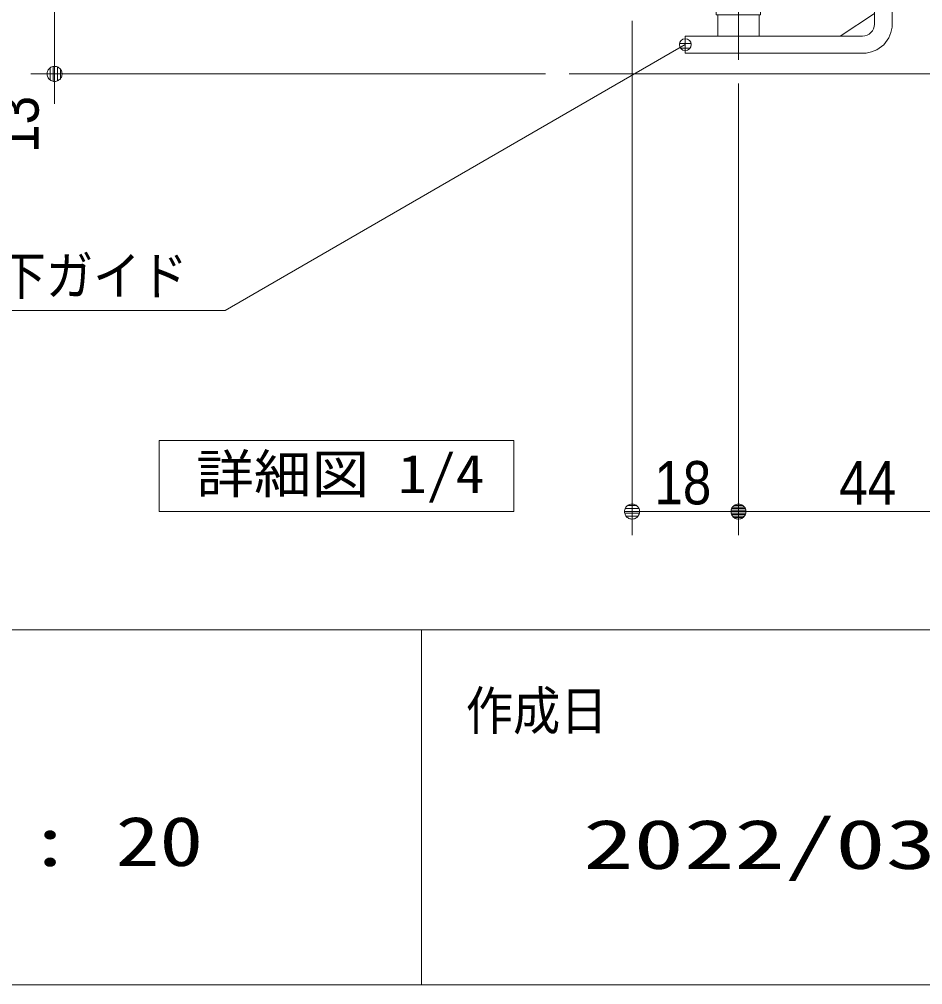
# Model space of a CAD drawing. Units: millimetres, scale not verified, with parts at other scales. Extents: x -6062 to 6062, y -3045 to 3045.
# Drawn here: x 372 to 1137, y -2770 to -1954 of the extents above; entities that cross this region are included whole.
import ezdxf
from ezdxf.enums import TextEntityAlignment as Align

# ---------------------------------------------------------------- set-up
doc = ezdxf.new("R2010")
doc.units = ezdxf.units.MM
doc.header["$LTSCALE"] = 20
for name, color, linetype, lineweight in [('0-0_2寸法-1', 7, 'Continuous', 9), ('0-1_0', 7, 'Continuous', 9), ('0-2_2寸法-3', 7, 'Continuous', 9), ('0-3_3一般', 7, 'Continuous', 9), ('0-4_1図面枠', 7, 'Continuous', 9), ('0-5_2寸法-2', 7, 'Continuous', 9)]:
    doc.layers.add(name, color=color, linetype=linetype, lineweight=lineweight)
doc.styles.add('ＭＳ ゴシック', font='')
doc.styles.add('ＭＳ Ｐゴシック', font='')
doc.styles.get('ＭＳ ゴシック').set_extended_font_data('MS Gothic')
doc.styles.get('ＭＳ Ｐゴシック').set_extended_font_data('MS PGothic')

# ---------------------------------------------------------------- blocks, each defined once
blk = doc.blocks.new('グループ')
at = {"layer": '0-3_3一般'}
blk.add_line((52499.9, -40000), (71363.7, -40000), dxfattribs=at)
blk = doc.blocks.new('グループ-86')
at = {"layer": '0-3_3一般'}
for p, q in [((57663.7, -32150), (57963.7, -32150)), ((57663.7, -32810), (57663.7, -32150)), ((57963.7, -32150), (57963.7, -32810)), ((57663.7, -32675), (57963.7, -32675)), ((57663.7, -34775), (57663.7, -32800)), ((57963.7, -32800), (57963.7, -33600)), ((57663.7, -33425), (57663.7, -32975)), ((57963.7, -32975), (57963.7, -33425)), ((57488.6, -33200), (58198.6, -33200)), ((57963.7, -33600), (57963.7, -39160)), ((57663.7, -33725), (57963.7, -33725)), ((57963.7, -34340), (57963.7, -34515)), ((57663.7, -34475), (57963.7, -34475)), ((57663.7, -35210), (57663.7, -34775)), ((57488.6, -35000), (58198.6, -35000)), ((57663.7, -39160), (57663.7, -35210)), ((57663.7, -35650), (57663.7, -35460)), ((57663.7, -35525), (57963.7, -35525)), ((57488.6, -35900), (58198.6, -35900)), ((57963.7, -36140), (57963.7, -36315)), ((57663.7, -36275), (57963.7, -36275)), ((57663.7, -37010), (57663.7, -36575)), ((57488.6, -36800), (58198.6, -36800)), ((57663.7, -37450), (57663.7, -37260)), ((57663.7, -37325), (57963.7, -37325)), ((55363.7, -39760), (55363.7, -37652.3)), ((54988.7, -37800), (54988.7, -39000)), ((55038.7, -37750), (55688.7, -37750)), ((55738.7, -39000), (55738.7, -37800)), ((55738.7, -39000), (54988.7, -39000)), ((55013.7, -39000), (55713.7, -39000)), ((55713.7, -39360), (55713.7, -39000)), ((57083.7, -39360), (57663.7, -38980)), ((54463.7, -39360), (57463.7, -39360)), ((54463.7, -39650), (54463.7, -39360)), ((57473.7, -39650), (54463.7, -39650))]:
    blk.add_line(p, q, dxfattribs=at)
blk.add_lwpolyline([(55713.7, -39360), (55013.7, -39360), (55013.7, -39000)], dxfattribs=at)
for centre, radius, start, end in [((55038.7, -37800), 50, 135, 180), ((55038.7, -37800), 50, 90, 135), ((55688.7, -37800), 50, 45, 90), ((55688.7, -37800), 50, 0, 45), ((57463.7, -39160), 200, 315, 0), ((57473.7, -39160), 490, 315, 0), ((57463.7, -39160), 200, 270, 315), ((57473.7, -39160), 490, 270, 315)]:
    blk.add_arc(centre, radius, start, end, dxfattribs=at)
blk = doc.blocks.new('グループ-92')
at = {"layer": '0-3_3一般'}
blk.add_blockref('グループ-86', (0, 0), dxfattribs=at)
blk = doc.blocks.new('グループ-93')
at = {"layer": '0-3_3一般'}
for name in ['グループ-92', 'グループ']:
    blk.add_blockref(name, (0, 0), dxfattribs=at)
blk = doc.blocks.new('_Dot')
at = {"layer": '0-1_0'}
for p, q in [((-10, 0), (-20, 0)), ((9.78, 2), (-9.78, 2)), ((7.99, 6), (-7.99, 6)), ((9.16, -3.98), (-9.16, -3.98)), ((6, -7.98), (-6, -7.98))]:
    blk.add_line(p, q, dxfattribs=at)
for points in [[(10, 0), (9.92, 1.25), (9.69, 2.49), (9.3, 3.68), (8.76, 4.82), (8.09, 5.88), (7.29, 6.85), (6.37, 7.71), (5.36, 8.44), (4.26, 9.05), (3.09, 9.51), (1.87, 9.82), (0.63, 9.98), (-0.63, 9.98), (-1.87, 9.82), (-3.09, 9.51), (-4.26, 9.05), (-5.36, 8.44), (-6.37, 7.71), (-7.29, 6.85), (-8.09, 5.88), (-8.76, 4.82), (-9.3, 3.68), (-9.69, 2.49), (-9.92, 1.25), (-10, 0), (0, 0)], [(-10, 0), (-9.92, -1.25), (-9.69, -2.49), (-9.3, -3.68), (-8.76, -4.82), (-8.09, -5.88), (-7.29, -6.85), (-6.37, -7.71), (-5.36, -8.44), (-4.26, -9.05), (-3.09, -9.51), (-1.87, -9.82), (-0.63, -9.98), (0.63, -9.98), (1.87, -9.82), (3.09, -9.51), (4.26, -9.05), (5.36, -8.44), (6.37, -7.71), (7.29, -6.85), (8.09, -5.88), (8.76, -4.82), (9.3, -3.68), (9.69, -2.49), (9.92, -1.25), (10, 0), (0, 0)]]:
    blk.add_lwpolyline(points, close=True, dxfattribs=at)
blk = doc.blocks.new('グループ-137')
at = {"layer": '0-2_2寸法-3'}
blk.add_lwpolyline([(45563.7, -46200), (51563.7, -46200), (51563.7, -47400), (45563.7, -47400)], close=True, dxfattribs=at)
at = {"layer": '0-2_2寸法-3', "style": 'ＭＳ ゴシック', "width": 1.1}
blk.add_text('詳細図 1/4', height=650.9, dxfattribs=at).set_placement((46187, -47284.4), align=Align.BOTTOM_LEFT)
blk = doc.blocks.new('グループ-142')
at = {"layer": '0-4_1図面枠'}
for p, q in [((-80000, -49400), (80000, -49400)), ((50000, -49400), (50000, -55400))]:
    blk.add_line(p, q, dxfattribs=at)
blk.add_lwpolyline([(-80000, 55400), (80000, 55400), (80000, -55400), (-80000, -55400)], close=True, dxfattribs=at)
blk = doc.blocks.new('図面枠')
at = {"layer": '0-4_1図面枠'}
blk.add_blockref('グループ-142', (0, 0), dxfattribs=at)
at = {"layer": '0-4_1図面枠', "style": 'ＭＳ ゴシック'}
for s, height, width, p in [('作成日', 650.9, 0.9, (50749.9, -51287.2)), ('1 : 20', 836.9, 1.3, (41866.9, -53644.8))]:
    blk.add_text(s, height=height, dxfattribs=dict(at, width=width)).set_placement(p, align=Align.BOTTOM_LEFT)

msp = doc.modelspace()

# ---------------------------------------------------------------- linework, layer by layer
at = {"layer": '0-0_2寸法-1'}
for p, q in [((890.68, -1955), (890.68, -2390)), ((980.68, -2008), (980.68, -2390)), ((980.68, -2008), (980.68, -2390)), ((903.4, -2370), (967.97, -2370)), ((1187.97, -2370), (993.4, -2370))]:
    msp.add_line(p, q, dxfattribs=at)
at = {"layer": '0-2_2寸法-3'}
for p, q in [((940.58, -1974.26), (930.79, -1974.26)), ((935.86, -1970.26), (935.51, -1970.26)), ((935.86, -1970.26), (935.51, -1970.26)), ((939.68, -1978.26), (931.69, -1978.26))]:
    msp.add_line(p, q, dxfattribs=at)
msp.add_lwpolyline([(935.68, -1975.25), (546.41, -2200), (277.08, -2200)], dxfattribs=at)
msp.add_circle((935.68, -1975.25), 5.01, dxfattribs=at)
msp.add_circle((935.68, -1975.25), 5.01, dxfattribs=at)
at = {"layer": '0-5_2寸法-2'}
for p, q in [((402.18, -1935), (402.18, -2000)), ((817.5, -2000), (382.18, -2000)), ((402.18, -2012.71), (402.18, -2025.42))]:
    msp.add_line(p, q, dxfattribs=at)

# ---------------------------------------------------------------- block references
at = {"layer": '0-0_2寸法-1', "xscale": 0.6356201, "yscale": 0.6356201, "rotation": 180}
for p in [(890.68, -2370), (980.68, -2370)]:
    msp.add_blockref('_Dot', p, dxfattribs=at)
at = {"layer": '0-0_2寸法-1', "xscale": 0.6356201, "yscale": 0.6356201}
msp.add_blockref('_Dot', (980.68, -2370), dxfattribs=at)
at = {"layer": '0-2_2寸法-3', "xscale": 0.05, "yscale": 0.05}
msp.add_blockref('グループ-137', (-1787.5, 0), dxfattribs=at)
at = {"layer": '0-3_3一般', "xscale": 0.05, "yscale": 0.05}
msp.add_blockref('グループ-93', (-1787.5, 0), dxfattribs=at)
at = {"layer": '0-4_1図面枠', "xscale": 0.05, "yscale": 0.05}
msp.add_blockref('図面枠', (-1787.5, 0), dxfattribs=at)
at = {"layer": '0-5_2寸法-2', "xscale": 0.6356201, "yscale": 0.6356201, "rotation": 90}
msp.add_blockref('_Dot', (402.18, -2000), dxfattribs=at)

# ---------------------------------------------------------------- texts
at = {"layer": '0-0_2寸法-1', "style": 'ＭＳ Ｐゴシック', "width": 0.9}
for s, p in [('18', (909.65, -2374.96)), ('44', (1065.99, -2375.06))]:
    msp.add_text(s, height=36.66, dxfattribs=at).set_placement(p, align=Align.BOTTOM_LEFT)
at = {"layer": '0-2_2寸法-3', "style": 'ＭＳ ゴシック', "width": 0.9}
msp.add_text('連動下ガイド', height=32.55, dxfattribs=at).set_placement((274.98, -2196.66), align=Align.BOTTOM_LEFT)
at = {"layer": '0-4_1図面枠', "style": 'ＭＳ ゴシック', "width": 1.5}
msp.add_text('2022/03/18', height=41.79, dxfattribs=at).set_placement((849.28, -2684.72), align=Align.BOTTOM_LEFT)
at = {"layer": '0-5_2寸法-2', "style": 'ＭＳ Ｐゴシック', "width": 0.9}
msp.add_text('13', height=36.66, rotation=90, dxfattribs=at).set_placement((399.7, -2066.66), align=Align.BOTTOM_LEFT)

doc.saveas('drawing.dxf')
